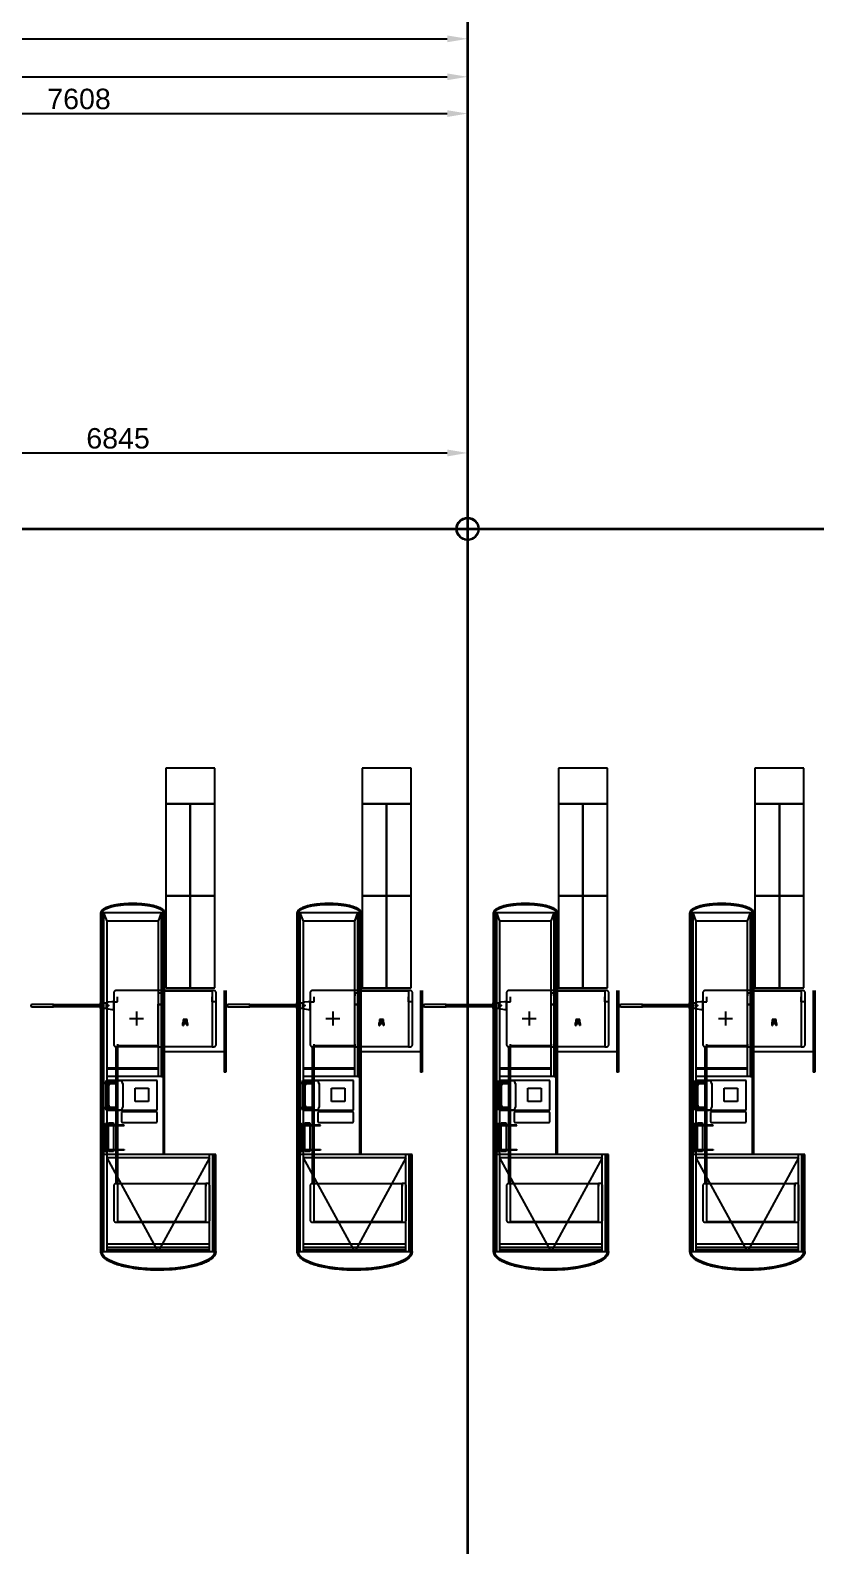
# Model space of a CAD drawing. Header units: millimetres. Extents: x 1478096 to 1808313, y 619971 to 762366.
# Drawn here: x 1552664 to 1560352, y 655871 to 670705 of the extents above; entities that cross this region are included whole.
import ezdxf

# ---------------------------------------------------------------- set-up
doc = ezdxf.new("R2010")
doc.units = ezdxf.units.MM
doc.header["$LTSCALE"] = 10
for name, pattern in [('CENTERX2', [4, 2.5, -0.5, 0.5, -0.5]), ('RE-PLANTABASE(XREF)$0$CENTER', [50.8, 31.75, -6.35, 6.35, -6.35]), ('RE-PLANTABASE(XREF)$0$DASHED', [0.75, 0.5, -0.25])]:
    doc.linetypes.add(name, pattern=pattern)
for name, color, linetype in [('0_Estructura', 251, 'Continuous'), ('COSTAN-CAM-EJES', 251, 'CENTERX2'), ('COSTAN-EXH-COTAS', 7, 'Continuous'), ('COSTAN-EXH-Desagues', 1, 'Continuous'), ('DC-ARQ-CAJAS', 8, 'Continuous')]:
    doc.layers.add(name, color=color, linetype=linetype)
doc.styles.add('costan', font='ARIAL.TTF')
doc.dimstyles.new('COSTAN-DESAGUES', dxfattribs={"dimtxt": 200, "dimasz": 200, "dimexe": 0, "dimexo": 0, "dimgap": 40, "dimtad": 1, "dimdec": 0, "dimzin": 0, "dimdsep": 46, "dimtxsty": 'costan', "dimblk1": 'ARCHTICK', "dimblk2": 'ARCHTICK', "dimcen": 0, "dimclrd": 256, "dimclre": 256, "dimclrt": 256, "dimadec": 0, "dimazin": 0, "dimtfac": 1, "dimtdec": 0, "dimtofl": 0, "dimtmove": 0, "dimatfit": 3, "dimfxl": 0, "dimtolj": 1, "dimtzin": 0, "dimarcsym": 0})
doc.dimstyles.new('COSTAN-MM-100', dxfattribs={"dimtxt": 200, "dimasz": 200, "dimexe": 0, "dimexo": 0, "dimgap": 40, "dimtad": 1, "dimdec": 0, "dimzin": 0, "dimdsep": 46, "dimtxsty": 'costan', "dimblk1": 'ARCHTICK', "dimblk2": 'ARCHTICK', "dimcen": 0, "dimclrd": 256, "dimclre": 256, "dimclrt": 256, "dimadec": 0, "dimazin": 0, "dimtfac": 1, "dimtdec": 0, "dimtofl": 0, "dimtmove": 0, "dimatfit": 3, "dimfxl": 0, "dimtolj": 1, "dimtzin": 0, "dimarcsym": 0})

# ---------------------------------------------------------------- blocks, each defined once
blk = doc.blocks.new('CAJAS')
at = {"layer": 'DC-ARQ-CAJAS', "color": 8}
for p, q in [((1578.851, 717.573), (1578.851, 716.623)), ((1579.963, 717.573), (1578.863, 717.573)), ((1578.863, 717.573), (1578.863, 716.623)), ((1578.881, 717.573), (1578.881, 716.623)), ((1578.911, 717.573), (1578.911, 716.623)), ((1578.911, 716.655), (1579.413, 717.573)), ((1579.915, 717.567), (1578.911, 717.567)), ((1579.915, 717.552), (1578.911, 717.552)), ((1579.915, 717.529), (1578.911, 717.529)), ((1579.413, 717.573), (1579.915, 716.655)), ((1579.915, 717.573), (1579.915, 715.888)), ((1579.945, 717.573), (1579.945, 715.888)), ((1579.963, 717.573), (1579.963, 715.888)), ((1579.975, 717.573), (1579.975, 715.888)), ((1579.915, 717.498), (1578.911, 717.498)), ((1578.911, 716.655), (1579.915, 716.655)), ((1578.851, 716.623), (1579.963, 716.623)), ((1579.351, 716.623), (1579.351, 715.888)), ((1579.363, 716.623), (1579.363, 715.888)), ((1579.852, 716.313), (1579.852, 716.593)), ((1579.852, 716.593), (1579.902, 716.593)), ((1579.902, 716.593), (1579.902, 716.313)), ((1579.424, 716.3), (1579.424, 716.215)), ((1579.902, 716.19), (1579.424, 716.19)), ((1579.424, 716.19), (1579.424, 715.898)), ((1579.764, 716.31), (1579.434, 716.31)), ((1579.434, 716.205), (1579.764, 716.205)), ((1579.774, 716.215), (1579.774, 716.3)), ((1579.781, 716.19), (1579.852, 716.19)), ((1579.902, 716.313), (1579.852, 716.313)), ((1579.902, 716.173), (1579.902, 716.19)), ((1579.51, 715.973), (1579.51, 716.104)), ((1579.51, 716.104), (1579.641, 716.104)), ((1579.641, 716.104), (1579.641, 715.973)), ((1579.761, 715.929), (1579.761, 716.159)), ((1579.902, 715.928), (1579.902, 716.16)), ((1579.902, 716.129), (1579.902, 715.959)), ((1579.351, 715.888), (1579.351, 715.803)), ((1579.363, 715.888), (1579.363, 715.803)), ((1579.424, 715.898), (1579.902, 715.898)), ((1579.641, 715.973), (1579.51, 715.973)), ((1579.852, 715.898), (1579.781, 715.898)), ((1579.902, 715.898), (1579.902, 715.915)), ((1579.915, 715.888), (1579.915, 715.803)), ((1579.945, 715.888), (1579.945, 715.803)), ((1579.963, 715.888), (1579.963, 715.803)), ((1579.975, 715.888), (1579.975, 715.803)), ((1578.751, 715.818), (1578.769, 715.818)), ((1578.751, 715.018), (1578.751, 715.818)), ((1578.769, 715.018), (1578.769, 715.818)), ((1579.351, 715.803), (1579.351, 714.258)), ((1579.381, 715.858), (1579.363, 715.858)), ((1579.363, 715.803), (1579.363, 714.258)), ((1579.381, 715.858), (1579.381, 714.258)), ((1579.381, 715.858), (1579.915, 715.858)), ((1579.411, 715.858), (1579.411, 714.338)), ((1579.411, 715.788), (1579.915, 715.788)), ((1579.411, 715.778), (1579.915, 715.778)), ((1579.915, 715.803), (1579.915, 714.338)), ((1579.945, 715.803), (1579.945, 714.258)), ((1579.963, 715.803), (1579.963, 714.258)), ((1579.975, 715.803), (1579.975, 714.258)), ((1578.751, 715.618), (1579.351, 715.618)), ((1579.351, 715.608), (1579.351, 715.008)), ((1579.351, 714.853), (1579.351, 714.254)), ((1579.381, 714.258), (1579.363, 714.258)), ((1579.411, 714.338), (1579.381, 714.258)), ((1579.381, 714.258), (1579.945, 714.258)), ((1579.411, 714.338), (1579.915, 714.338)), ((1579.915, 714.338), (1579.945, 714.258)), ((1579.945, 714.258), (1579.963, 714.258))]:
    blk.add_line(p, q, dxfattribs=at)
at = {"layer": 'DC-ARQ-CAJAS', "color": 8, "linetype": 'RE-PLANTABASE(XREF)$0$DASHED', "ltscale": 5}
for p, q in [((1578.908, 717.261), (1578.908, 716.931)), ((1579.825, 717.286), (1578.933, 717.286)), ((1578.95, 716.906), (1578.95, 717.283)), ((1578.95, 717.283), (1579.81, 717.283)), ((1579.81, 717.283), (1579.81, 716.906)), ((1579.85, 716.931), (1579.85, 717.261)), ((1578.948, 716.906), (1578.948, 716.931)), ((1579.81, 716.931), (1579.81, 716.906)), ((1578.933, 716.906), (1578.948, 716.906)), ((1579.81, 716.906), (1578.95, 716.906)), ((1579.81, 716.906), (1579.825, 716.906)), ((1579.81, 716.906), (1579.81, 715.568)), ((1579.83, 716.906), (1579.81, 716.906)), ((1579.83, 715.568), (1579.83, 716.906)), ((1578.846, 715.543), (1578.846, 715.043)), ((1578.886, 715.568), (1578.871, 715.568)), ((1578.886, 715.543), (1578.886, 715.568)), ((1578.886, 715.568), (1579.381, 715.568)), ((1578.886, 715.02), (1578.886, 715.568)), ((1579.381, 715.568), (1579.381, 715.02)), ((1579.413, 715.568), (1579.381, 715.568)), ((1579.381, 715.568), (1579.381, 715.043)), ((1579.413, 715.543), (1579.413, 715.568)), ((1579.413, 715.543), (1579.413, 715.152)), ((1579.414, 715.555), (1579.414, 715.568)), ((1579.414, 715.568), (1579.807, 715.568)), ((1579.807, 715.555), (1579.414, 715.555)), ((1579.807, 715.568), (1579.807, 715.555)), ((1579.825, 715.568), (1579.81, 715.568)), ((1579.81, 715.568), (1579.81, 715.543)), ((1579.81, 715.568), (1579.83, 715.568)), ((1579.85, 715.043), (1579.85, 715.543)), ((1578.846, 715.143), (1578.846, 715.128)), ((1579.413, 715.154), (1579.381, 715.154)), ((1579.413, 715.152), (1579.381, 715.152)), ((1579.85, 715.143), (1579.85, 715.128)), ((1578.846, 715.128), (1578.885, 715.128)), ((1578.871, 715.018), (1579.825, 715.018)), ((1578.885, 715.128), (1578.885, 715.078)), ((1579.381, 715.02), (1578.886, 715.02)), ((1579.381, 715.043), (1579.413, 715.043)), ((1579.413, 715.043), (1579.413, 715.068)), ((1579.85, 715.128), (1579.811, 715.128)), ((1579.811, 715.128), (1579.811, 715.078))]:
    blk.add_line(p, q, dxfattribs=at)
at = {"layer": 'DC-ARQ-CAJAS'}
for p, q in [((1579.747, 716.574), (1579.747, 716.58)), ((1579.747, 716.58), (1579.927, 716.58)), ((1579.927, 716.574), (1579.747, 716.574)), ((1579.927, 716.332), (1579.927, 716.582)), ((1579.927, 716.582), (1579.932, 716.582)), ((1579.927, 716.58), (1579.927, 716.574)), ((1579.932, 716.582), (1579.932, 716.332)), ((1579.927, 716.34), (1579.747, 716.34)), ((1579.747, 716.34), (1579.747, 716.334)), ((1579.747, 716.334), (1579.927, 716.334)), ((1579.927, 716.457), (1579.932, 716.457)), ((1579.927, 716.334), (1579.927, 716.34)), ((1579.932, 716.332), (1579.927, 716.332)), ((1579.823, 716.19), (1579.823, 715.898)), ((1579.923, 716.19), (1579.823, 716.19)), ((1579.923, 716.19), (1579.923, 716.173)), ((1579.838, 716.16), (1579.838, 716.173)), ((1579.838, 716.173), (1579.93, 716.173)), ((1579.93, 716.16), (1579.838, 716.16)), ((1579.923, 716.16), (1579.923, 715.928)), ((1579.823, 715.898), (1579.923, 715.898)), ((1579.93, 715.928), (1579.838, 715.928)), ((1579.838, 715.928), (1579.838, 715.915)), ((1579.838, 715.915), (1579.93, 715.915)), ((1579.923, 715.915), (1579.923, 715.898)), ((1579.129, 715.361), (1579.127, 715.359)), ((1579.127, 715.34), (1579.127, 715.359)), ((1579.129, 715.361), (1579.133, 715.361)), ((1579.131, 715.34), (1579.131, 715.3)), ((1579.171, 715.34), (1579.131, 715.34)), ((1579.131, 715.3), (1579.171, 715.3)), ((1579.133, 715.361), (1579.135, 715.359)), ((1579.135, 715.34), (1579.135, 715.359)), ((1579.169, 715.361), (1579.167, 715.359)), ((1579.167, 715.34), (1579.167, 715.359)), ((1579.169, 715.361), (1579.173, 715.361)), ((1579.171, 715.3), (1579.171, 715.34)), ((1579.173, 715.361), (1579.175, 715.359)), ((1579.175, 715.34), (1579.175, 715.359)), ((1579.868, 715.203), (1579.85, 715.203)), ((1579.85, 715.203), (1579.85, 715.165)), ((1579.85, 715.165), (1579.85, 715.128)), ((1579.904, 715.197), (1579.868, 715.203)), ((1579.911, 715.192), (1579.98, 715.192)), ((1579.98, 715.192), (1579.98, 715.138)), ((1579.98, 715.153), (1579.98, 715.178)), ((1579.98, 715.178), (1580.44, 715.178)), ((1580.44, 715.153), (1579.98, 715.153)), ((1580.44, 715.178), (1580.44, 715.153)), ((1580.649, 715.176), (1580.44, 715.176)), ((1580.44, 715.176), (1580.44, 715.154)), ((1580.44, 715.154), (1580.649, 715.154)), ((1579.85, 715.128), (1579.868, 715.128)), ((1579.868, 715.128), (1579.904, 715.133)), ((1579.98, 715.138), (1579.911, 715.138)), ((1578.86, 714.991), (1578.86, 714.091)), ((1579.1, 714.991), (1578.86, 714.991)), ((1579.1, 714.091), (1579.1, 714.991)), ((1579.1, 714.991), (1579.1, 714.091)), ((1579.34, 714.991), (1579.1, 714.991)), ((1579.34, 714.091), (1579.34, 714.991)), ((1578.86, 714.091), (1578.86, 713.191)), ((1579.1, 714.091), (1578.86, 714.091)), ((1578.86, 714.091), (1579.1, 714.091)), ((1579.1, 713.191), (1579.1, 714.091)), ((1579.1, 714.091), (1579.1, 713.191)), ((1579.34, 714.091), (1579.1, 714.091)), ((1579.1, 714.091), (1579.34, 714.091)), ((1579.34, 713.191), (1579.34, 714.091)), ((1578.86, 713.191), (1579.1, 713.191)), ((1578.86, 713.191), (1578.86, 712.841)), ((1579.34, 713.191), (1578.86, 713.191)), ((1579.1, 713.191), (1579.34, 713.191)), ((1579.34, 712.841), (1579.34, 713.191)), ((1578.86, 712.841), (1579.34, 712.841))]:
    blk.add_line(p, q, dxfattribs=at)
at = {"layer": 'DC-ARQ-CAJAS', "color": 8, "linetype": 'RE-PLANTABASE(XREF)$0$CENTER'}
for p, q in [((1579.695, 715.29), (1579.558, 715.29)), ((1579.626, 715.222), (1579.626, 715.359))]:
    blk.add_line(p, q, dxfattribs=at)
at = {"layer": 'DC-ARQ-CAJAS'}
for centre, radius in [((1579.93, 716.589, 0), 0.0065), ((1579.93, 716.326, 0), 0.0065), ((1579.138, 715.307, 0), 0.0025), ((1579.164, 715.307, 0), 0.0025), ((1579.905, 715.165, 0), 0.004)]:
    blk.add_circle(centre, radius, dxfattribs=at)
at = {"layer": 'DC-ARQ-CAJAS', "color": 8, "linetype": 'RE-PLANTABASE(XREF)$0$DASHED', "ltscale": 5}
blk.add_circle((1579.414, 715.571, 0), 0.0035, dxfattribs=at)
at = {"layer": 'DC-ARQ-CAJAS', "color": 4, "linetype": 'RE-PLANTABASE(XREF)$0$DASHED'}
blk.add_circle((1579.151, 715.32, 0), 0.004, dxfattribs=at)
at = {"layer": 'DC-ARQ-CAJAS', "color": 8, "linetype": 'RE-PLANTABASE(XREF)$0$DASHED', "ltscale": 5}
for centre, start, end in [((1578.933, 717.261), 90, 180), ((1579.825, 717.261), 0, 90), ((1578.933, 716.931), 180, 270), ((1579.825, 716.931), 270, 0), ((1578.871, 715.543), 90, 180), ((1579.825, 715.543), 0, 90), ((1578.871, 715.043), 180, 270), ((1579.825, 715.043), 270, 0)]:
    blk.add_arc(centre, 0.025, start, end, dxfattribs=at)
at = {"layer": 'DC-ARQ-CAJAS', "color": 8}
for centre, radius, start, end in [((1579.434, 716.3), 0.01, 90, 180), ((1579.434, 716.215), 0.01, 180, 270), ((1579.82, 716.143), 0.0614, 129.678, 164.6649), ((1579.764, 716.3), 0.01, 0, 90), ((1579.764, 716.215), 0.01, 270, 0), ((1579.827, 716.119), 0.0754, 46.3075, 70.8856), ((1579.827, 716.119), 0.0754, 7.7954, 33.4081), ((1579.823, 715.947), 0.0646, 195.6913, 229.2369), ((1579.826, 715.97), 0.0767, 289.7764, 314.1626), ((1579.826, 715.97), 0.0767, 326.7768, 351.9435)]:
    blk.add_arc(centre, radius, start, end, dxfattribs=at)
at = {"layer": 'DC-ARQ-CAJAS'}
for centre, radius, start, end in [((1579.93, 716.167), 0.0065, 270, 90), ((1579.93, 715.922), 0.0065, 270, 90), ((1579.151, 715.34), 0.024, 180, 0), ((1579.151, 715.348), 0.016, 180, 0), ((1579.151, 715.34), 0.016, 180, 0), ((1579.138, 715.333), 0.0025, 272.8222, 143.7906), ((1579.164, 715.333), 0.0025, 36.2094, 267.1778), ((1579.888, 715.165), 0.0357, 296.0467, 63.9533), ((1580.649, 715.165), 0.011, 270, 90)]:
    blk.add_arc(centre, radius, start, end, dxfattribs=at)
at = {"layer": 'DC-ARQ-CAJAS', "color": 4, "linetype": 'RE-PLANTABASE(XREF)$0$DASHED'}
for centre, start, end in [((1579.138, 715.333), 143.7906, 272.8222), ((1579.164, 715.333), 267.1778, 36.2094)]:
    blk.add_arc(centre, 0.0025, start, end, dxfattribs=at)
at = {"layer": 'DC-ARQ-CAJAS', "color": 8, "extrusion": (0, 0, -1)}
for centre, major_axis, ratio in [((1579.413, 717.573, 0), (0.55, 0), 0.309091), ((1579.663, 714.258, 0), (-0.3, 0), 0.276667)]:
    blk.add_ellipse(centre, major_axis=major_axis, ratio=ratio, start_param=3.141593, end_param=6.283185, dxfattribs=at)
at = {"layer": 'DC-ARQ-CAJAS', "color": 8}
for points, knots in [([(1578.851, 717.573, 0), (1578.851, 717.578, 0), (1578.851, 717.582, 0), (1578.853, 717.591, 0), (1578.855, 717.596, 0), (1578.858, 717.604, 0), (1578.861, 717.609, 0), (1578.866, 717.617, 0), (1578.869, 717.621, 0), (1578.876, 717.629, 0), (1578.88, 717.633, 0), (1578.893, 717.645, 0), (1578.904, 717.653, 0), (1578.928, 717.667, 0), (1578.941, 717.674, 0), (1578.971, 717.687, 0), (1578.987, 717.694, 0), (1579.022, 717.705, 0), (1579.041, 717.711, 0), (1579.081, 717.721, 0), (1579.101, 717.726, 0), (1579.145, 717.734, 0), (1579.168, 717.738, 0), (1579.215, 717.744, 0), (1579.239, 717.747, 0), (1579.288, 717.751, 0), (1579.313, 717.752, 0), (1579.364, 717.754, 0), (1579.389, 717.755, 0), (1579.448, 717.755, 0), (1579.482, 717.754, 0), (1579.548, 717.75, 0), (1579.58, 717.747, 0), (1579.643, 717.74, 0), (1579.673, 717.735, 0), (1579.725, 717.725, 0), (1579.748, 717.72, 0), (1579.79, 717.709, 0), (1579.81, 717.703, 0), (1579.847, 717.69, 0), (1579.864, 717.683, 0), (1579.895, 717.669, 0), (1579.909, 717.661, 0), (1579.929, 717.647, 0), (1579.937, 717.641, 0), (1579.949, 717.629, 0), (1579.954, 717.624, 0), (1579.962, 717.613, 0), (1579.965, 717.609, 0), (1579.97, 717.599, 0), (1579.971, 717.594, 0), (1579.974, 717.583, 0), (1579.975, 717.578, 0), (1579.975, 717.573, 0), (1579.975, 717.573, 0), (1579.975, 717.573, 0)], [0, 0, 0, 0, 0.065993, 0.065993, 0.131985, 0.131985, 0.197978, 0.197978, 0.26397, 0.26397, 0.329963, 0.329963, 0.468313, 0.468313, 0.606663, 0.606663, 0.745013, 0.745013, 0.883363, 0.883363, 1.021714, 1.021714, 1.160064, 1.160064, 1.298414, 1.298414, 1.436764, 1.436764, 1.575114, 1.575114, 1.756454, 1.756454, 1.937794, 1.937794, 2.119133, 2.119133, 2.268549, 2.268549, 2.417964, 2.417964, 2.56738, 2.56738, 2.716795, 2.716795, 2.825875, 2.825875, 2.915902, 2.915902, 2.991062, 2.991062, 3.066221, 3.066221, 3.141381, 3.141381, 3.141593, 3.141593, 3.141593, 3.141593]), ([(1579.975, 714.258, 0), (1579.975, 714.255, 0), (1579.974, 714.253, 0), (1579.973, 714.248, 0), (1579.972, 714.245, 0), (1579.97, 714.24, 0), (1579.969, 714.238, 0), (1579.966, 714.234, 0), (1579.964, 714.231, 0), (1579.96, 714.227, 0), (1579.958, 714.225, 0), (1579.952, 714.22, 0), (1579.948, 714.217, 0), (1579.939, 714.212, 0), (1579.934, 714.209, 0), (1579.923, 714.204, 0), (1579.918, 714.201, 0), (1579.905, 714.196, 0), (1579.898, 714.194, 0), (1579.88, 714.188, 0), (1579.869, 714.185, 0), (1579.843, 714.179, 0), (1579.83, 714.177, 0), (1579.802, 714.172, 0), (1579.787, 714.17, 0), (1579.757, 714.167, 0), (1579.741, 714.166, 0), (1579.709, 714.164, 0), (1579.693, 714.163, 0), (1579.655, 714.163, 0), (1579.633, 714.163, 0), (1579.589, 714.165, 0), (1579.568, 714.167, 0), (1579.53, 714.171, 0), (1579.514, 714.174, 0), (1579.483, 714.179, 0), (1579.468, 714.182, 0), (1579.444, 714.189, 0), (1579.433, 714.192, 0), (1579.413, 714.199, 0), (1579.405, 714.202, 0), (1579.391, 714.209, 0), (1579.385, 714.212, 0), (1579.375, 714.219, 0), (1579.371, 714.222, 0), (1579.364, 714.228, 0), (1579.362, 714.231, 0), (1579.358, 714.236, 0), (1579.356, 714.239, 0), (1579.353, 714.244, 0), (1579.352, 714.246, 0), (1579.351, 714.251, 0), (1579.351, 714.254, 0), (1579.351, 714.257, 0), (1579.351, 714.257, 0), (1579.351, 714.258, 0)], [0, 0, 0, 0, 0.062074, 0.062074, 0.124147, 0.124147, 0.186221, 0.186221, 0.248295, 0.248295, 0.310369, 0.310369, 0.413242, 0.413242, 0.516116, 0.516116, 0.618989, 0.618989, 0.721863, 0.721863, 0.882096, 0.882096, 1.042328, 1.042328, 1.202561, 1.202561, 1.362794, 1.362794, 1.523026, 1.523026, 1.742277, 1.742277, 1.961528, 1.961528, 2.141779, 2.141779, 2.32203, 2.32203, 2.473499, 2.473499, 2.624968, 2.624968, 2.73885, 2.73885, 2.852732, 2.852732, 2.930777, 2.930777, 3.008822, 3.008822, 3.068733, 3.068733, 3.128645, 3.128645, 3.141593, 3.141593, 3.141593, 3.141593])]:
    blk.add_open_spline(points, degree=3, knots=knots, dxfattribs=at)
blk = doc.blocks.new('*D582')
at = {"layer": 'COSTAN-EXH-Desagues', "lineweight": -2, "transparency": 16777216}
for p, q in [((1544907, 668244), (1544907, 670622)), ((1545107, 670622), (1556745, 670622))]:
    blk.add_line(p, q, dxfattribs=at)
at = {"layer": 'COSTAN-EXH-Desagues', "transparency": 16777216}
for points in [[(1545107, 670655), (1545107, 670588), (1544907, 670622)], [(1556745, 670655), (1556745, 670588), (1556945, 670622)]]:
    blk.add_solid(points, dxfattribs=at)
at = {"layer": 'Defpoints', "color": 0, "transparency": 16777216}
for p in [(1556945, 670622), (1556945, 670622), (1544907, 668244)]:
    blk.add_point(p, dxfattribs=at)
at = {"layer": 'COSTAN-EXH-Desagues', "transparency": 16777216, "insert": (1550926, 670764), "char_height": 200, "attachment_point": 5, "style": 'costan'}
blk.add_mtext('\\A1;12038', dxfattribs=at)
blk = doc.blocks.new('_ARCHTICK')
at = {"color": 0, "linetype": 'ByBlock', "const_width": 0.15}
blk.add_lwpolyline([(-0.5, -0.5), (0.5, 0.5)], dxfattribs=at)
blk = doc.blocks.new('*D584')
at = {"layer": 'COSTAN-EXH-Desagues', "lineweight": -2, "transparency": 16777216}
for p, q in [((1545624, 668549), (1545624, 670250)), ((1545824, 670250), (1556745, 670250))]:
    blk.add_line(p, q, dxfattribs=at)
at = {"layer": 'COSTAN-EXH-Desagues', "transparency": 16777216}
for points in [[(1545824, 670283), (1545824, 670217), (1545624, 670250)], [(1556745, 670283), (1556745, 670217), (1556945, 670250)]]:
    blk.add_solid(points, dxfattribs=at)
at = {"layer": 'Defpoints', "color": 0, "transparency": 16777216}
for p in [(1556945, 670250), (1556945, 670250), (1545624, 668549)]:
    blk.add_point(p, dxfattribs=at)
at = {"layer": 'COSTAN-EXH-Desagues', "transparency": 16777216, "insert": (1551285, 670392), "char_height": 200, "attachment_point": 5, "style": 'costan'}
blk.add_mtext('\\A1;11321', dxfattribs=at)
blk = doc.blocks.new('*D612')
at = {"layer": 'COSTAN-EXH-COTAS', "lineweight": -2, "transparency": 16777216}
blk.add_line((1550300, 666568), (1556745, 666568), dxfattribs=at)
at = {"layer": 'COSTAN-EXH-COTAS', "transparency": 16777216}
for points in [[(1550300, 666601), (1550300, 666534), (1550100, 666568)], [(1556745, 666601), (1556745, 666534), (1556945, 666568)]]:
    blk.add_solid(points, dxfattribs=at)
at = {"layer": 'Defpoints', "color": 0, "transparency": 16777216}
for p in [(1550100, 666568), (1556945, 666568), (1556945, 666568)]:
    blk.add_point(p, dxfattribs=at)
at = {"layer": 'COSTAN-EXH-COTAS', "transparency": 16777216, "insert": (1553523, 666710), "char_height": 200, "attachment_point": 5, "style": 'costan'}
blk.add_mtext('\\A1;6845', dxfattribs=at)
blk = doc.blocks.new('*D617')
at = {"layer": 'COSTAN-EXH-Desagues', "lineweight": -2, "transparency": 16777216}
for p, q in [((1549337, 669208), (1549337, 669890)), ((1549537, 669890), (1556745, 669890))]:
    blk.add_line(p, q, dxfattribs=at)
at = {"layer": 'COSTAN-EXH-Desagues', "transparency": 16777216}
for points in [[(1549537, 669923), (1549537, 669857), (1549337, 669890)], [(1556745, 669923), (1556745, 669857), (1556945, 669890)]]:
    blk.add_solid(points, dxfattribs=at)
at = {"layer": 'Defpoints', "color": 0, "transparency": 16777216}
for p in [(1556945, 669890), (1556945, 669890), (1549337, 669208)]:
    blk.add_point(p, dxfattribs=at)
at = {"layer": 'COSTAN-EXH-Desagues', "transparency": 16777216, "insert": (1553141, 670032), "char_height": 200, "attachment_point": 5, "style": 'costan'}
blk.add_mtext('\\A1;7608', dxfattribs=at)

msp = doc.modelspace()

# ---------------------------------------------------------------- hatches: boundary and pattern name
at = {"layer": '0_Estructura'}
h = msp.add_hatch(dxfattribs=at)
h.set_pattern_fill('ANSI31', color=1, scale=2, angle=-180, style=0)
h.set_pattern_definition([(225, (3106400.119, 1202229.88), (4.49012806, -4.49012806), [])])
h.paths.add_polyline_path([(1556835.049, 665824.186, 1), (1557055.049, 665824.186, 1)])
h.paths.add_polyline_path([(1556839.849, 665824.186, 1), (1557050.249, 665824.186, 1)], flags=16)

# ---------------------------------------------------------------- linework, layer by layer
at = {"layer": '0_Estructura', "color": 1}
for p, q in [((1556945.049, 665680.496), (1556945.049, 665967.877)), ((1556801.358, 665824.186), (1557088.74, 665824.186))]:
    msp.add_line(p, q, dxfattribs=at)
for radius in [110, 105.2]:
    msp.add_circle((1556945.049, 665824.186), radius, dxfattribs=at)
at = {"layer": 'COSTAN-CAM-EJES', "const_width": 25}
for points in [[(1556945.049, 619983.43), (1556945.049, 762353.176)], [(1478108.728, 665824.186), (1676824.92, 665824.186)]]:
    msp.add_lwpolyline(points, dxfattribs=at)

# ---------------------------------------------------------------- block references
at = {"layer": 'DC-ARQ-CAJAS', "xscale": 1000, "yscale": 1000, "zscale": 1000, "rotation": 180}
for p in [(3133330.152, 1376323.114), (3133330.152, 1376323.114), (3135252.152, 1376323.114), (3137174.152, 1376323.114), (3139096.152, 1376323.114)]:
    msp.add_blockref('CAJAS', p, dxfattribs=at)

# ---------------------------------------------------------------- dimensions: what is measured, and where the dimension line sits
at = {"layer": 'COSTAN-EXH-COTAS'}
dim = msp.add_linear_dim(base=(1556945.049, 666567.68), p1=(1550100.277, 666567.68), p2=(1556945.049, 666567.68), dimstyle='COSTAN-MM-100', dxfattribs=at)
dim.commit()
dim.dimension.update_dxf_attribs({"geometry": '*D612', "text_midpoint": (1553522.663, 666709.794)})
at = {"layer": 'COSTAN-EXH-Desagues'}
for base, p1, p2, picture, middle in [((1556945.049, 670621.578), (1544907.277, 668243.721), (1556945.049, 670621.578), '*D582', (1550926.163, 670763.761)), ((1556945.049, 670250), (1545624.053, 668548.944), (1556945.049, 670250), '*D584', (1551284.551, 670392.183)), ((1556945.049, 669890), (1549337.277, 669207.721), (1556945.049, 669890), '*D617', (1553141.163, 670032.115))]:
    dim = msp.add_linear_dim(base=base, p1=p1, p2=p2, dimstyle='COSTAN-DESAGUES', dxfattribs=at)
    dim.commit()
    dim.dimension.update_dxf_attribs({"geometry": picture, "text_midpoint": middle})

doc.saveas('drawing.dxf')
